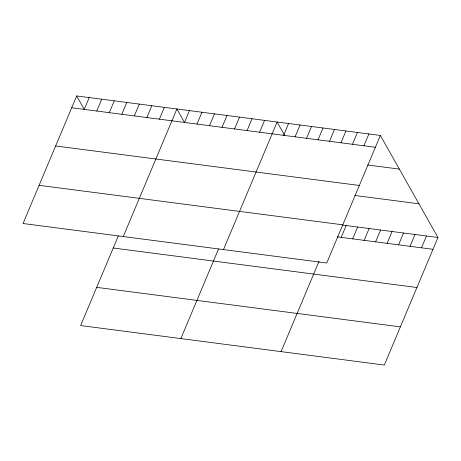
<?xml version="1.0" encoding="UTF-8"?>
<svg xmlns="http://www.w3.org/2000/svg" width="461" height="461" viewBox="0 0 461 461"><rect width="100%" height="100%" fill="white"/><g stroke="black" fill="none" stroke-linecap="round" stroke-linejoin="round"><path stroke-width="0.69" d="M76.676 95.946L23.05 223.516L326.734 263.012L380.36 135.442L76.676 95.946L84.277 109.413M84.23 109.401L89.204 97.571M96.758 111.032L101.731 99.201M109.286 112.657L114.259 100.832M121.813 114.288L126.787 102.463M134.341 115.918L139.314 104.088M146.869 117.543L151.836 105.719M159.397 119.174L164.364 107.35M118.321 235.917L80.64 325.558L384.324 365.054L437.95 237.484L380.36 135.442M123.266 236.551L176.891 108.975L184.492 122.447L189.419 110.605M196.974 124.061L201.947 112.236M209.501 125.692L214.474 113.867M222.029 127.322L227.002 115.492M234.557 128.947L239.524 117.123M247.084 130.578L252.052 118.754M259.606 132.209L264.579 120.379M180.856 338.593L218.537 248.952M223.481 249.585L277.107 122.009L284.708 135.482M283.607 135.332L288.58 123.502M295.08 136.825L300.053 124.994M306.553 138.312L311.527 126.487M318.027 139.804L323 127.979M329.5 141.297L334.473 129.472M340.973 142.789L345.94 130.964M352.446 144.281L357.413 132.457M363.913 145.774L368.886 133.949M281.072 351.628L319.024 261.347M341.198 237.375L346.171 225.544M352.671 238.867L357.644 227.037M364.144 240.36L369.117 228.529M375.617 241.852L380.59 230.022M387.09 243.345L392.057 231.514M398.563 244.831L403.531 233.007M410.031 246.324L415.004 234.499M421.504 247.816L426.477 235.992M71.703 107.77L375.387 147.266M367.648 164.986L399.364 169.112M55.648 145.97L359.332 185.46M354.832 195.47L418.945 203.808M39.104 185.322L342.788 224.818M342.12 225.02L437.95 237.484M337.152 236.845L432.977 249.309M113.239 248.012L416.923 287.508M96.695 287.364L400.378 326.861"/></g></svg>
